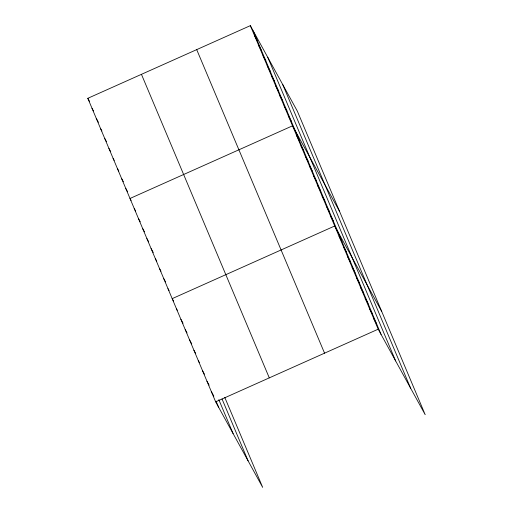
<?xml version="1.0" encoding="UTF-8"?>
<svg xmlns="http://www.w3.org/2000/svg" width="513" height="513" viewBox="0 0 513 513"><rect width="100%" height="100%" fill="white"/><g stroke="black" fill="none" stroke-linecap="round" stroke-linejoin="round"><path stroke-width="0.77" d="M224.784 397.415L262.662 487.35L215.659 401.852L87.813 98.31L250.338 25.65L297.341 111.148L425.187 414.69L378.19 329.192L250.338 25.65M215.659 401.852L378.19 329.192M254.557 35.666L257.449 40.925M258.776 45.683L261.668 50.941M262.996 55.699L265.888 60.964M267.215 65.715L270.107 70.98M271.435 75.732L274.327 80.996M275.654 85.754L278.546 91.013M279.874 95.771L282.766 101.029M284.093 105.787L286.985 111.045M288.312 115.803L291.204 121.062M339.529 211.318L292.532 125.82L130.001 198.48L131.084 200.455M296.751 135.836L299.643 141.094M300.971 145.852L303.856 151.111M305.184 155.869L308.076 161.133M309.403 165.885L312.295 171.15M313.623 175.901L316.515 181.166M317.842 185.918L320.734 191.182M322.061 195.94L324.953 201.199M326.281 205.957L329.173 211.215M330.5 215.973L333.392 221.231M381.723 311.487L334.72 225.989L172.188 298.649L173.638 301.278M339.067 236.307L341.959 241.572M343.415 246.631L346.307 251.889M347.763 256.949L350.655 262.207M352.104 267.273L354.996 272.531M356.452 277.591L359.344 282.849M360.799 287.908L363.691 293.173M365.147 298.233L368.039 303.491M369.495 308.55L372.387 313.815M373.842 318.874L376.734 324.133M87.813 98.31L89.615 101.6M92.026 108.326L93.475 110.955M96.245 118.343L98.419 122.286M100.465 128.359L101.914 130.995M104.684 138.375L106.492 141.665M108.903 148.398L110.712 151.681M113.123 158.414L114.207 160.383M117.342 168.431L118.792 171.06M121.562 178.447L123.37 181.737M125.781 188.463L127.59 191.753M134.22 208.496L135.663 211.125M138.439 218.512L140.248 221.802M142.659 228.529L144.467 231.818M146.878 238.545L148.68 241.835M151.098 248.561L153.265 252.511M155.311 258.584L156.76 261.213M159.53 268.6L160.979 271.23M163.75 278.617L165.558 281.9M167.969 288.633L169.053 290.602M176.536 308.967L177.261 310.282M180.884 319.291L183.051 323.235M185.231 329.609L187.04 332.899M189.579 339.933L191.747 343.877M193.927 350.251L195.729 353.54M198.268 360.575L199.358 362.544M202.616 370.893L204.424 374.182M206.963 381.21L209.131 385.16M211.311 391.534L213.844 396.139M282.785 84.671L410.631 388.213M267.786 57.385L395.638 360.934M253.23 30.908L381.082 334.45M196.703 49.626L324.556 353.168M141.447 74.334L269.293 377.876M222.02 398.947L248.106 460.873M218.827 399.685L233.107 433.594M216.069 401.217L218.551 407.117"/></g></svg>
